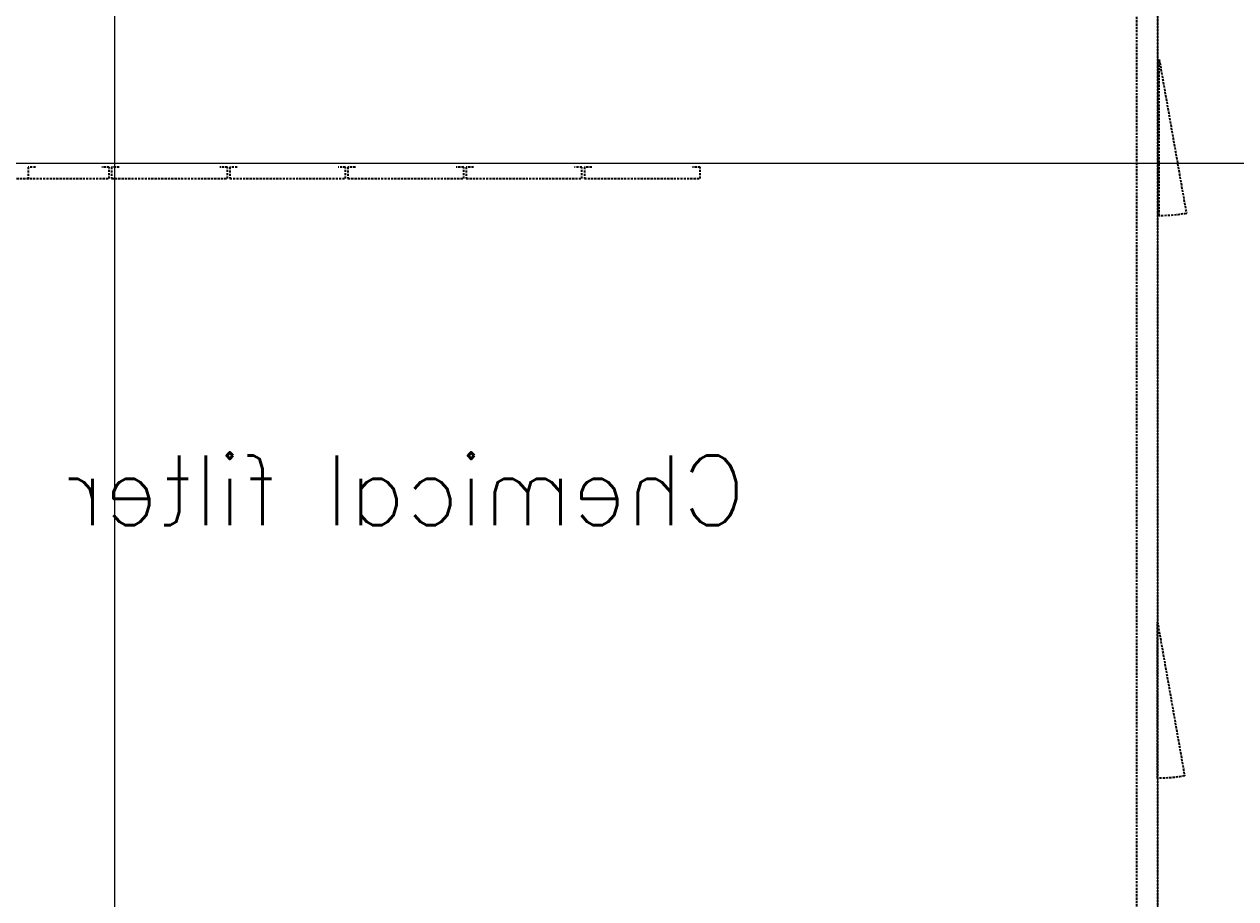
# Model space of a CAD drawing. Extents: x -32000 to 416743, y -254124 to 144214.
# Drawn here: x 2740 to 6225, y 33885 to 36401 of the extents above; entities that cross this region are included whole.
import ezdxf

# ---------------------------------------------------------------- set-up
doc = ezdxf.new("R2010")
doc.units = 0
doc.header["$LTSCALE"] = 10
doc.linetypes.add('XFM1Q40$0$HIDDEN', pattern=[9.525, 6.35, -3.175])
for name, color, linetype in [('XFM1Q40$0$ACC-450', 2, 'Continuous'), ('XFM1Q40$0$DIF', 120, 'Continuous'), ('XFM1Q40$0$TYPE14X10', 7, 'Continuous'), ('XFM7P40ICA$0$H12PL4$0$L40_19_MEJI', 252, 'Continuous')]:
    doc.layers.add(name, color=color, linetype=linetype)
doc.styles.add('XFM1Q40$0$LSP', font='SIMPLEX.shx', dxfattribs={"bigfont": 'chineset.shx'})

# ---------------------------------------------------------------- blocks, each defined once
blk = doc.blocks.new('XFM1Q40$0$A$Cac22a11c')
at = {"layer": 'XFM1Q40$0$ACC-450', "color": 252, "linetype": 'XFM1Q40$0$HIDDEN', "ltscale": 0.1}
for p, q in [((285095, 176667.3), (285016.9, 176224.1)), ((285095, 176217.3), (285095, 176667.3)), ((285100, 175049.1), (285021.9, 174605.9)), ((285100, 174599.1), (285100, 175049.1))]:
    blk.add_line(p, q, dxfattribs=at)
for centre in [(285095, 176667.3), (285100, 175049.1)]:
    blk.add_arc(centre, 450, 260, 270, dxfattribs=at)
at = {"layer": 'XFM1Q40$0$DIF', "color": 252, "linetype": 'XFM1Q40$0$HIDDEN', "ltscale": 0.1}
for p, q in [((286415.5, 176324.4), (286415.5, 176357.4)), ((286415.5, 176357.4), (286437, 176357.4)), ((286727, 176357.4), (286748.5, 176357.4)), ((286748.5, 176357.4), (286748.5, 176324.4)), ((286755.5, 176324.4), (286755.5, 176357.4)), ((286755.5, 176357.4), (286777, 176357.4)), ((287067, 176357.4), (287088.5, 176357.4)), ((287088.5, 176357.4), (287088.5, 176324.4)), ((287095.5, 176324.4), (287095.5, 176357.4)), ((287095.5, 176357.4), (287117, 176357.4)), ((287407, 176357.4), (287428.5, 176357.4)), ((287428.5, 176357.4), (287428.5, 176324.4)), ((287435.5, 176324.4), (287435.5, 176357.4)), ((287435.5, 176357.4), (287457, 176357.4)), ((287747, 176357.4), (287768.5, 176357.4)), ((287768.5, 176357.4), (287768.5, 176324.4)), ((287775.5, 176324.4), (287775.5, 176357.4)), ((287775.5, 176357.4), (287797, 176357.4)), ((288087, 176357.4), (288108.5, 176357.4)), ((288108.5, 176357.4), (288108.5, 176324.4)), ((288115.5, 176324.4), (288115.5, 176357.4)), ((288115.5, 176357.4), (288137, 176357.4)), ((288327, 176357.4), (288348.5, 176357.4)), ((288348.5, 176357.4), (288348.5, 176324.4)), ((286748.5, 176324.4), (286415.5, 176324.4)), ((287088.5, 176324.4), (286755.5, 176324.4)), ((287428.5, 176324.4), (287095.5, 176324.4)), ((287768.5, 176324.4), (287435.5, 176324.4)), ((288108.5, 176324.4), (287775.5, 176324.4)), ((288448.5, 176324.4), (288115.5, 176324.4))]:
    blk.add_line(p, q, dxfattribs=at)
at = {"layer": 'XFM1Q40$0$TYPE14X10', "color": 252, "linetype": 'XFM1Q40$0$HIDDEN', "ltscale": 0.1}
for p, q in [((285100, 187517.6), (285100, 172197.6)), ((285160, 187457.6), (285160, 172257.6))]:
    blk.add_line(p, q, dxfattribs=at)
at = {"color": 252, "linetype": 'XFM1Q40$0$HIDDEN', "ltscale": 0.1, "style": 'XFM1Q40$0$LSP'}
blk.add_text('Chemical filter', height=200, dxfattribs=at).set_placement((286285.8, 175327.3))
blk = doc.blocks.new('XFM1Q40')
at = {"xscale": -1}
blk.add_blockref('XFM1Q40$0$A$Cac22a11c', (291100, -140367.6), dxfattribs=at)
blk = doc.blocks.new('XFM7P40ICA$0$H12PL4')
at = {"layer": 'XFM7P40ICA$0$H12PL4$0$L40_19_MEJI', "lineweight": 0}
for p, q in [((3000, 49400), (3000, 30000)), ((6000, 49400), (6000, 21180)), ((17300, 36000), (175, 36000))]:
    blk.add_line(p, q, dxfattribs=at)
blk = doc.blocks.new('XFM7P40ICA')
blk.add_blockref('XFM7P40ICA$0$H12PL4', (0, 0))

msp = doc.modelspace()

# ---------------------------------------------------------------- block references
for name in ['XFM7P40ICA', 'XFM1Q40']:
    msp.add_blockref(name, (0, 0))

doc.saveas('drawing.dxf')
